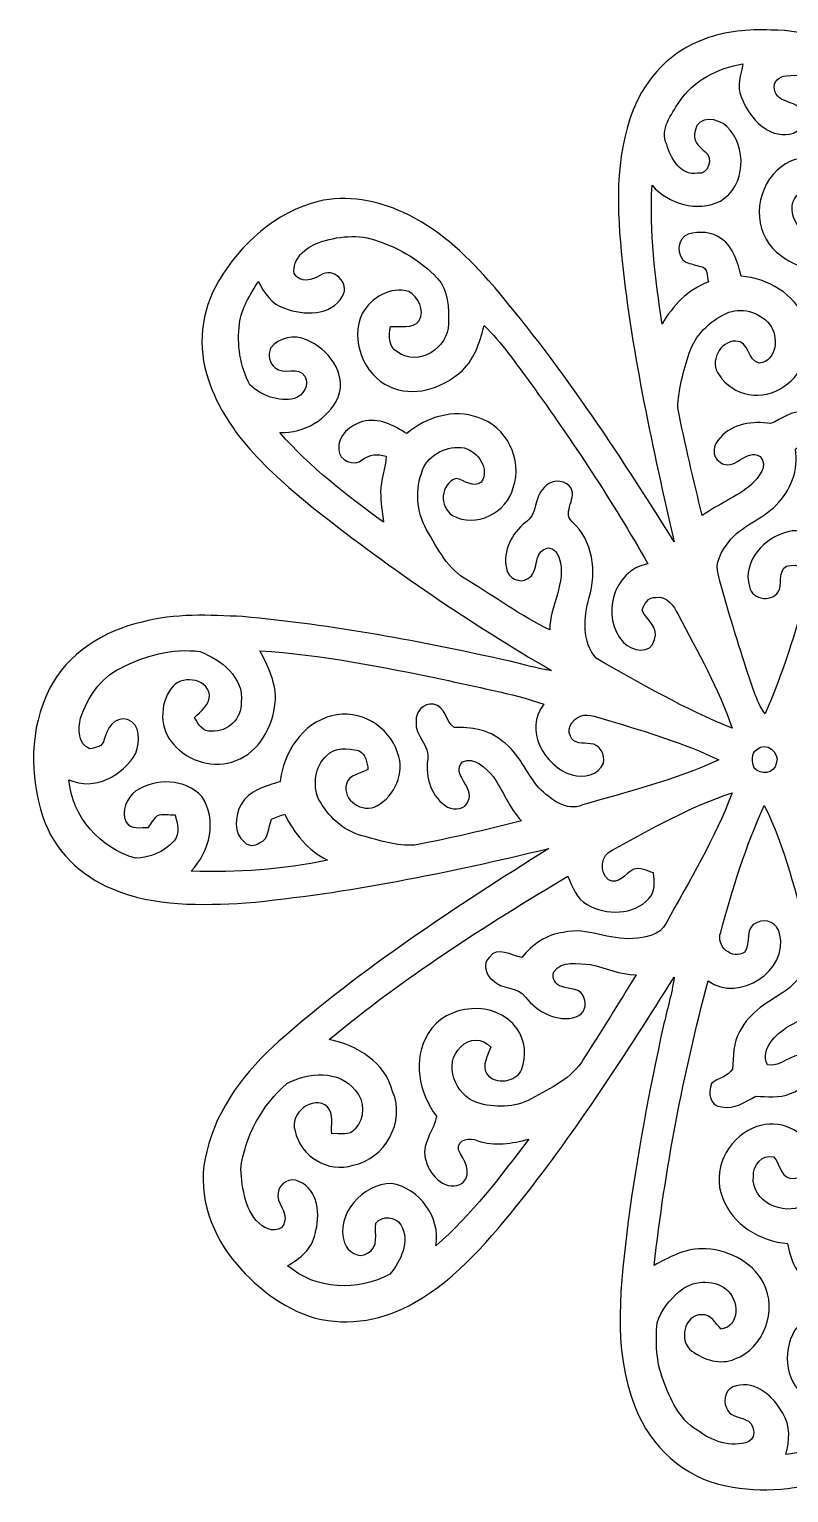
# Model space of a CAD drawing. Header units: centimetres. Extents: x -13.4 to 13.4, y -12.3 to 12.2.
# Drawn here: x -13.36 to -6.36, y -1.26 to 12.24 of the extents above; entities that cross this region are included whole.
import ezdxf

# ---------------------------------------------------------------- set-up
doc = ezdxf.new("R2010")
doc.units = ezdxf.units.CM
doc.header["$MEASUREMENT"] = 0
doc.layers.add('Camada 1', color=7, linetype='Continuous')

msp = doc.modelspace()

# ---------------------------------------------------------------- linework, layer by layer
at = {"layer": 'Camada 1', "color": 156}
for points, knots in [([(-7.13351, 12.14861), (-6.94019, 12.2248), (-6.73028, 12.23962), (-6.52426, 12.23256), (-6.52426, 12.23256), (-6.17855, 12.2375), (-5.82471, 12.09286), (-5.60351, 11.82263), (-5.60351, 11.82263), (-5.41019, 11.58875), (-5.31354, 11.28959), (-5.27578, 10.99185), (-5.27578, 10.99185), (-5.24686, 10.62214), (-5.27015, 10.24995), (-5.31354, 9.88201), (-5.31354, 9.88201), (-5.41231, 9.1387), (-5.54743, 8.39998), (-5.72169, 7.67045), (-5.72169, 7.67045), (-5.73298, 7.61753), (-5.7397, 7.56425), (-5.74604, 7.51063), (-5.74604, 7.51063), (-5.28813, 8.26169), (-4.80306, 8.9983), (-4.25238, 9.68551), (-4.25238, 9.68551), (-3.91829, 10.09685), (-3.5313, 10.51983), (-3.00002, 10.66058), (-3.00002, 10.66058), (-2.6603, 10.76219), (-2.29022, 10.64823), (-2.01541, 10.43834), (-2.01541, 10.43834), (-1.76423, 10.23866), (-1.53458, 9.98466), (-1.45415, 9.66575), (-1.45415, 9.66575), (-1.36806, 9.3733), (-1.43016, 9.0558), (-1.56562, 8.7884), (-1.56562, 8.7884), (-1.72084, 8.48147), (-1.96215, 8.22889), (-2.22144, 8.00699), (-2.22144, 8.00699), (-2.95875, 7.37622), (-3.77472, 6.846), (-4.59034, 6.32319), (-4.59034, 6.32319), (-3.74015, 6.53591), (-2.87867, 6.70842), (-2.008, 6.80931), (-2.008, 6.80931), (-1.65734, 6.84459), (-1.30174, 6.88021), (-0.9525, 6.81002), (-0.9525, 6.81002), (-0.61595, 6.75145), (-0.27128, 6.6033), (-0.07196, 6.31365), (-0.07196, 6.31365), (0.1538, 5.99193), (0.19085, 5.57106), (0.12559, 5.19253), (0.12559, 5.19253), (0.06314, 4.83234), (-0.18274, 4.51309), (-0.51364, 4.35856), (-0.51364, 4.35856), (-0.92251, 4.1596), (-1.39064, 4.15466), (-1.83409, 4.19488), (-1.83409, 4.19488), (-2.76365, 4.28659), (-3.68335, 4.46193), (-4.59034, 4.68312), (-4.59034, 4.68312), (-4.12855, 4.3836), (-3.65583, 4.09928), (-3.20886, 3.77647), (-3.20886, 3.77647), (-2.77988, 3.47027), (-2.35055, 3.15948), (-1.97202, 2.79082), (-1.97202, 2.79082), (-1.6838, 2.50367), (-1.43191, 2.14417), (-1.39417, 1.7279), (-1.39417, 1.7279), (-1.36172, 1.34832), (-1.56069, 0.98953), (-1.82845, 0.73447), (-1.82845, 0.73447), (-2.08314, 0.46989), (-2.45004, 0.2942), (-2.82327, 0.33901), (-2.82327, 0.33901), (-3.25966, 0.39158), (-3.63573, 0.66075), (-3.93064, 0.97296), (-3.93064, 0.97296), (-4.62421, 1.7459), (-5.19677, 2.61761), (-5.74569, 3.49603), (-5.74569, 3.49603), (-5.73722, 3.41417), (-5.72169, 3.33304), (-5.70123, 3.25332), (-5.70123, 3.25332), (-5.53544, 2.57739), (-5.40702, 1.89264), (-5.31106, 1.20368), (-5.31106, 1.20368), (-5.25073, 0.67909), (-5.17596, 0.13263), (-5.3407, -0.38099), (-5.3407, -0.38099), (-5.43312, -0.68932), (-5.64832, -0.96838), (-5.94359, -1.10455), (-5.94359, -1.10455), (-6.25298, -1.24213), (-6.60717, -1.25659), (-6.93632, -1.19415), (-6.93632, -1.19415), (-7.31838, -1.11865), (-7.63834, -0.83078), (-7.77239, -0.46813), (-7.77239, -0.46813), (-7.99324, 0.07902), (-7.90398, 0.67875), (-7.83907, 1.24707), (-7.83907, 1.24707), (-7.75687, 1.84962), (-7.64575, 2.44827), (-7.51487, 3.04236), (-7.51487, 3.04236), (-7.48135, 3.19405), (-7.43513, 3.34291), (-7.41469, 3.49708), (-7.41469, 3.49708), (-7.85671, 2.79646), (-8.30544, 2.09761), (-8.81873, 1.44638), (-8.81873, 1.44638), (-9.10484, 1.09044), (-9.40541, 0.72743), (-9.80686, 0.49705), (-9.80686, 0.49705), (-10.08027, 0.33655), (-10.41293, 0.27552), (-10.72232, 0.35418), (-10.72232, 0.35418), (-11.02818, 0.44309), (-11.28853, 0.65088), (-11.48432, 0.89782), (-11.48432, 0.89782), (-11.70375, 1.17086), (-11.81699, 1.54586), (-11.72351, 1.89052), (-11.72351, 1.89052), (-11.62861, 2.29446), (-11.36191, 2.63596), (-11.05711, 2.90724), (-11.05711, 2.90724), (-10.29088, 3.5821), (-9.43256, 4.14126), (-8.57073, 4.68453), (-8.57073, 4.68453), (-9.49042, 4.46298), (-10.42, 4.27143), (-11.36297, 4.18253), (-11.36297, 4.18253), (-11.77466, 4.1596), (-12.20399, 4.14689), (-12.59134, 4.31129), (-12.59134, 4.31129), (-12.88591, 4.42948), (-13.13321, 4.67147), (-13.23269, 4.97557), (-13.23269, 4.97557), (-13.35863, 5.35552), (-13.35581, 5.79084), (-13.17448, 6.1528), (-13.17448, 6.1528), (-13.00938, 6.48229), (-12.67142, 6.69325), (-12.31935, 6.77262), (-12.31935, 6.77262), (-12.01701, 6.85482), (-11.70092, 6.83718), (-11.39189, 6.82308), (-11.39189, 6.82308), (-10.56145, 6.74687), (-9.73984, 6.59448), (-8.92704, 6.41103), (-8.92704, 6.41103), (-8.79968, 6.3842), (-8.6755, 6.34188), (-8.54568, 6.3267), (-8.54568, 6.3267), (-9.2964, 6.76134), (-10.01324, 7.25452), (-10.69622, 7.78932), (-10.69622, 7.78932), (-11.1065, 8.12165), (-11.53583, 8.48994), (-11.70728, 9.00747), (-11.70728, 9.00747), (-11.81276, 9.30627), (-11.77572, 9.64529), (-11.61414, 9.91658), (-11.61414, 9.91658), (-11.41095, 10.26018), (-11.08957, 10.55334), (-10.69551, 10.65176), (-10.69551, 10.65176), (-10.43092, 10.71421), (-10.15118, 10.66306), (-9.90776, 10.54911), (-9.90776, 10.54911), (-9.60013, 10.40906), (-9.3479, 10.17446), (-9.126, 9.92399), (-9.126, 9.92399), (-8.48042, 9.1768), (-7.93714, 8.34848), (-7.41398, 7.51346), (-7.41398, 7.51346), (-7.61152, 8.36824), (-7.79955, 9.22796), (-7.89374, 10.10179), (-7.89374, 10.10179), (-7.94208, 10.56569), (-7.96678, 11.05323), (-7.79144, 11.49561), (-7.79144, 11.49561), (-7.67715, 11.79265), (-7.43725, 12.04453), (-7.13351, 12.14861)], [0, 0, 0, 0, 0.01612903, 0.01612903, 0.01612903, 0.01612903, 0.03225806, 0.03225806, 0.03225806, 0.03225806, 0.0483871, 0.0483871, 0.0483871, 0.0483871, 0.06451613, 0.06451613, 0.06451613, 0.06451613, 0.08064516, 0.08064516, 0.08064516, 0.08064516, 0.09677419, 0.09677419, 0.09677419, 0.09677419, 0.11290323, 0.11290323, 0.11290323, 0.11290323, 0.12903226, 0.12903226, 0.12903226, 0.12903226, 0.14516129, 0.14516129, 0.14516129, 0.14516129, 0.16129032, 0.16129032, 0.16129032, 0.16129032, 0.17741935, 0.17741935, 0.17741935, 0.17741935, 0.19354839, 0.19354839, 0.19354839, 0.19354839, 0.20967742, 0.20967742, 0.20967742, 0.20967742, 0.22580645, 0.22580645, 0.22580645, 0.22580645, 0.24193548, 0.24193548, 0.24193548, 0.24193548, 0.25806452, 0.25806452, 0.25806452, 0.25806452, 0.27419355, 0.27419355, 0.27419355, 0.27419355, 0.29032258, 0.29032258, 0.29032258, 0.29032258, 0.30645161, 0.30645161, 0.30645161, 0.30645161, 0.32258065, 0.32258065, 0.32258065, 0.32258065, 0.33870968, 0.33870968, 0.33870968, 0.33870968, 0.35483871, 0.35483871, 0.35483871, 0.35483871, 0.37096774, 0.37096774, 0.37096774, 0.37096774, 0.38709677, 0.38709677, 0.38709677, 0.38709677, 0.40322581, 0.40322581, 0.40322581, 0.40322581, 0.41935484, 0.41935484, 0.41935484, 0.41935484, 0.43548387, 0.43548387, 0.43548387, 0.43548387, 0.4516129, 0.4516129, 0.4516129, 0.4516129, 0.46774194, 0.46774194, 0.46774194, 0.46774194, 0.48387097, 0.48387097, 0.48387097, 0.48387097, 0.5, 0.5, 0.5, 0.5, 0.51612903, 0.51612903, 0.51612903, 0.51612903, 0.53225806, 0.53225806, 0.53225806, 0.53225806, 0.5483871, 0.5483871, 0.5483871, 0.5483871, 0.56451613, 0.56451613, 0.56451613, 0.56451613, 0.58064516, 0.58064516, 0.58064516, 0.58064516, 0.59677419, 0.59677419, 0.59677419, 0.59677419, 0.61290323, 0.61290323, 0.61290323, 0.61290323, 0.62903226, 0.62903226, 0.62903226, 0.62903226, 0.64516129, 0.64516129, 0.64516129, 0.64516129, 0.66129032, 0.66129032, 0.66129032, 0.66129032, 0.67741935, 0.67741935, 0.67741935, 0.67741935, 0.69354839, 0.69354839, 0.69354839, 0.69354839, 0.70967742, 0.70967742, 0.70967742, 0.70967742, 0.72580645, 0.72580645, 0.72580645, 0.72580645, 0.74193548, 0.74193548, 0.74193548, 0.74193548, 0.75806452, 0.75806452, 0.75806452, 0.75806452, 0.77419355, 0.77419355, 0.77419355, 0.77419355, 0.79032258, 0.79032258, 0.79032258, 0.79032258, 0.80645161, 0.80645161, 0.80645161, 0.80645161, 0.82258065, 0.82258065, 0.82258065, 0.82258065, 0.83870968, 0.83870968, 0.83870968, 0.83870968, 0.85483871, 0.85483871, 0.85483871, 0.85483871, 0.87096774, 0.87096774, 0.87096774, 0.87096774, 0.88709677, 0.88709677, 0.88709677, 0.88709677, 0.90322581, 0.90322581, 0.90322581, 0.90322581, 0.91935484, 0.91935484, 0.91935484, 0.91935484, 0.93548387, 0.93548387, 0.93548387, 0.93548387, 0.9516129, 0.9516129, 0.9516129, 0.9516129, 0.96774194, 0.96774194, 0.96774194, 0.96774194, 1, 1, 1, 1]), ([(-7.36952, 11.56793), (-7.36952, 11.56793), (-7.36952, 11.56793), (-7.36952, 11.56793), (-7.36952, 11.56793), (-7.44078, 11.45257), (-7.54732, 11.31817), (-7.48347, 11.17635), (-7.48347, 11.17635), (-7.44326, 11.05041), (-7.35753, 10.88531), (-7.19912, 10.91212), (-7.19912, 10.91212), (-7.09824, 10.89554), (-7.04919, 11.055), (-7.12927, 11.10826), (-7.12927, 11.10826), (-7.18609, 11.15836), (-7.25346, 11.22009), (-7.21959, 11.30405), (-7.21959, 11.30405), (-7.19771, 11.44975), (-7.00863, 11.42082), (-6.92855, 11.34286), (-6.92855, 11.34286), (-6.7391, 11.16153), (-6.75181, 10.79252), (-6.98782, 10.6553), (-6.98782, 10.6553), (-7.20336, 10.55088), (-7.46371, 10.62672), (-7.61824, 10.80064), (-7.61824, 10.80064), (-7.64292, 10.37237), (-7.58895, 9.94445), (-7.52615, 9.52146), (-7.52615, 9.52146), (-7.42526, 9.69186), (-7.28802, 9.83967), (-7.09824, 9.91022), (-7.09824, 9.91022), (-7.11412, 9.95785), (-7.09999, 10.04358), (-7.16915, 10.05063), (-7.16915, 10.05063), (-7.2143, 10.06545), (-7.26122, 10.07427), (-7.30566, 10.09156), (-7.30566, 10.09156), (-7.39985, 10.14694), (-7.39245, 10.31275), (-7.28451, 10.35015), (-7.28451, 10.35015), (-7.18326, 10.37766), (-7.06402, 10.37378), (-6.97759, 10.30745), (-6.97759, 10.30745), (-6.86505, 10.22949), (-6.82978, 10.08732), (-6.79591, 9.96244), (-6.79591, 9.96244), (-6.54755, 9.94198), (-6.30555, 9.79875), (-6.20783, 9.5631), (-6.20783, 9.5631), (-6.10551, 9.34507), (-6.20783, 9.07133), (-6.40467, 8.94397), (-6.40467, 8.94397), (-6.59058, 8.80604), (-6.87634, 8.85295), (-6.99981, 9.05157), (-6.99981, 9.05157), (-7.09365, 9.16974), (-6.99276, 9.36625), (-6.84494, 9.36377), (-6.84494, 9.36377), (-6.72112, 9.36412), (-6.7377, 9.18033), (-6.63151, 9.16057), (-6.63151, 9.16057), (-6.46219, 9.17927), (-6.44947, 9.40893), (-6.53415, 9.52005), (-6.53415, 9.52005), (-6.62905, 9.63048), (-6.80084, 9.68551), (-6.93596, 9.61813), (-6.93596, 9.61813), (-7.08978, 9.54617), (-7.22207, 9.4174), (-7.27569, 9.25336), (-7.27569, 9.25336), (-7.32754, 9.09002), (-7.37517, 8.92033), (-7.38187, 8.74853), (-7.38187, 8.74853), (-7.31448, 8.41551), (-7.23688, 8.0846), (-7.15503, 7.75475), (-7.15503, 7.75475), (-7.00933, 7.86024), (-6.83789, 7.9262), (-6.70031, 8.04156), (-6.70031, 8.04156), (-6.63892, 8.10754), (-6.53732, 8.21407), (-6.62235, 8.30015), (-6.62235, 8.30015), (-6.75252, 8.382), (-6.86082, 8.14916), (-6.99169, 8.24723), (-6.99169, 8.24723), (-7.07707, 8.29662), (-7.05414, 8.4148), (-6.98994, 8.4716), (-6.98994, 8.4716), (-6.87599, 8.60459), (-6.69008, 8.62929), (-6.52568, 8.60354), (-6.52568, 8.60354), (-6.42301, 8.6434), (-6.33095, 8.72948), (-6.21205, 8.70726), (-6.21205, 8.70726), (-6.13692, 8.7129), (-6.07236, 8.64763), (-6.07764, 8.5725), (-6.07764, 8.5725), (-6.07518, 8.4529), (-6.22087, 8.43103), (-6.29603, 8.36859), (-6.29603, 8.36859), (-6.26497, 8.17845), (-6.33942, 7.98442), (-6.47559, 7.85142), (-6.47559, 7.85142), (-6.60223, 7.71455), (-6.79767, 7.66302), (-6.91161, 7.51275), (-6.91161, 7.51275), (-6.97723, 7.42631), (-7.04427, 7.31838), (-7.00722, 7.20548), (-7.00722, 7.20548), (-6.93103, 6.91585), (-6.84106, 6.62939), (-6.7504, 6.34364), (-6.7504, 6.34364), (-6.69924, 6.20182), (-6.66291, 6.05119), (-6.57684, 5.92559), (-6.57684, 5.92559), (-6.41597, 6.29567), (-6.2925, 6.68126), (-6.18842, 7.07073), (-6.18842, 7.07073), (-6.1482, 7.17232), (-6.21736, 7.3233), (-6.34188, 7.29543), (-6.34188, 7.29543), (-6.45512, 7.29121), (-6.42408, 7.14903), (-6.44348, 7.07248), (-6.44348, 7.07248), (-6.49393, 6.95006), (-6.69748, 6.96948), (-6.72112, 7.09999), (-6.72112, 7.09999), (-6.78814, 7.3346), (-6.58213, 7.55261), (-6.36693, 7.60518), (-6.36693, 7.60518), (-6.2618, 7.63763), (-6.16055, 7.58119), (-6.0639, 7.54732), (-6.0639, 7.54732), (-5.9757, 7.85917), (-5.90937, 8.17633), (-5.84164, 8.49277), (-5.84164, 8.49277), (-5.73051, 9.04451), (-5.61903, 9.59943), (-5.5827, 10.16212), (-5.5827, 10.16212), (-5.66103, 10.12189), (-5.73792, 10.0785), (-5.82153, 10.04992), (-5.82153, 10.04992), (-6.05542, 9.96279), (-6.3327, 10.04216), (-6.50487, 10.21644), (-6.50487, 10.21644), (-6.70136, 10.43305), (-6.65973, 10.80417), (-6.42196, 10.97315), (-6.42196, 10.97315), (-6.24592, 11.12061), (-5.9129, 11.0624), (-5.84658, 10.82815), (-5.84658, 10.82815), (-5.85011, 10.74173), (-5.89597, 10.62037), (-5.99968, 10.62284), (-5.99968, 10.62284), (-6.08999, 10.61014), (-6.13798, 10.69975), (-6.19054, 10.75548), (-6.19054, 10.75548), (-6.42055, 10.70751), (-6.33095, 10.37166), (-6.13728, 10.33744), (-6.13728, 10.33744), (-5.88468, 10.2563), (-5.67655, 10.4909), (-5.59505, 10.70327), (-5.59505, 10.70327), (-5.55659, 11.0056), (-5.65396, 11.31746), (-5.82789, 11.56405), (-5.82789, 11.56405), (-5.97146, 11.70727), (-6.16444, 11.84627), (-6.37892, 11.80923), (-6.37892, 11.80923), (-6.44455, 11.81206), (-6.50662, 11.75349), (-6.48828, 11.68576), (-6.48828, 11.68576), (-6.46994, 11.54007), (-6.2484, 11.5958), (-6.22406, 11.45117), (-6.22406, 11.45117), (-6.18771, 11.35062), (-6.29214, 11.26736), (-6.38527, 11.26771), (-6.38527, 11.26771), (-6.586, 11.26207), (-6.73064, 11.4434), (-6.79591, 11.6152), (-6.79591, 11.6152), (-6.84283, 11.71398), (-6.79767, 11.82017), (-6.78074, 11.92035), (-6.78074, 11.92035), (-7.01321, 11.88226), (-7.23582, 11.76655), (-7.36952, 11.56793)], [0, 0, 0, 0, 0.01587302, 0.01587302, 0.01587302, 0.01587302, 0.03174603, 0.03174603, 0.03174603, 0.03174603, 0.04761905, 0.04761905, 0.04761905, 0.04761905, 0.06349206, 0.06349206, 0.06349206, 0.06349206, 0.07936508, 0.07936508, 0.07936508, 0.07936508, 0.0952381, 0.0952381, 0.0952381, 0.0952381, 0.11111111, 0.11111111, 0.11111111, 0.11111111, 0.12698413, 0.12698413, 0.12698413, 0.12698413, 0.14285714, 0.14285714, 0.14285714, 0.14285714, 0.15873016, 0.15873016, 0.15873016, 0.15873016, 0.17460317, 0.17460317, 0.17460317, 0.17460317, 0.19047619, 0.19047619, 0.19047619, 0.19047619, 0.20634921, 0.20634921, 0.20634921, 0.20634921, 0.22222222, 0.22222222, 0.22222222, 0.22222222, 0.23809524, 0.23809524, 0.23809524, 0.23809524, 0.25396825, 0.25396825, 0.25396825, 0.25396825, 0.26984127, 0.26984127, 0.26984127, 0.26984127, 0.28571429, 0.28571429, 0.28571429, 0.28571429, 0.3015873, 0.3015873, 0.3015873, 0.3015873, 0.31746032, 0.31746032, 0.31746032, 0.31746032, 0.33333333, 0.33333333, 0.33333333, 0.33333333, 0.34920635, 0.34920635, 0.34920635, 0.34920635, 0.36507937, 0.36507937, 0.36507937, 0.36507937, 0.38095238, 0.38095238, 0.38095238, 0.38095238, 0.3968254, 0.3968254, 0.3968254, 0.3968254, 0.41269841, 0.41269841, 0.41269841, 0.41269841, 0.42857143, 0.42857143, 0.42857143, 0.42857143, 0.44444444, 0.44444444, 0.44444444, 0.44444444, 0.46031746, 0.46031746, 0.46031746, 0.46031746, 0.47619048, 0.47619048, 0.47619048, 0.47619048, 0.49206349, 0.49206349, 0.49206349, 0.49206349, 0.50793651, 0.50793651, 0.50793651, 0.50793651, 0.52380952, 0.52380952, 0.52380952, 0.52380952, 0.53968254, 0.53968254, 0.53968254, 0.53968254, 0.55555556, 0.55555556, 0.55555556, 0.55555556, 0.57142857, 0.57142857, 0.57142857, 0.57142857, 0.58730159, 0.58730159, 0.58730159, 0.58730159, 0.6031746, 0.6031746, 0.6031746, 0.6031746, 0.61904762, 0.61904762, 0.61904762, 0.61904762, 0.63492063, 0.63492063, 0.63492063, 0.63492063, 0.65079365, 0.65079365, 0.65079365, 0.65079365, 0.66666667, 0.66666667, 0.66666667, 0.66666667, 0.68253968, 0.68253968, 0.68253968, 0.68253968, 0.6984127, 0.6984127, 0.6984127, 0.6984127, 0.71428571, 0.71428571, 0.71428571, 0.71428571, 0.73015873, 0.73015873, 0.73015873, 0.73015873, 0.74603175, 0.74603175, 0.74603175, 0.74603175, 0.76190476, 0.76190476, 0.76190476, 0.76190476, 0.77777778, 0.77777778, 0.77777778, 0.77777778, 0.79365079, 0.79365079, 0.79365079, 0.79365079, 0.80952381, 0.80952381, 0.80952381, 0.80952381, 0.82539683, 0.82539683, 0.82539683, 0.82539683, 0.84126984, 0.84126984, 0.84126984, 0.84126984, 0.85714286, 0.85714286, 0.85714286, 0.85714286, 0.87301587, 0.87301587, 0.87301587, 0.87301587, 0.88888889, 0.88888889, 0.88888889, 0.88888889, 0.9047619, 0.9047619, 0.9047619, 0.9047619, 0.92063492, 0.92063492, 0.92063492, 0.92063492, 0.93650794, 0.93650794, 0.93650794, 0.93650794, 0.95238095, 0.95238095, 0.95238095, 0.95238095, 0.96825397, 0.96825397, 0.96825397, 0.96825397, 1, 1, 1, 1]), ([(-10.69657, 10.27007), (-10.69657, 10.27007), (-10.69657, 10.27007), (-10.69657, 10.27007), (-10.69657, 10.27007), (-10.80875, 10.22456), (-10.94175, 10.12189), (-10.91599, 9.98677), (-10.91599, 9.98677), (-10.86131, 9.89223), (-10.74842, 9.92751), (-10.67364, 9.97267), (-10.67364, 9.97267), (-10.56005, 10.05063), (-10.39529, 9.89858), (-10.47291, 9.77829), (-10.47291, 9.77829), (-10.57909, 9.59272), (-10.82886, 9.59838), (-11.0049, 9.66681), (-11.0049, 9.66681), (-11.12485, 9.70103), (-11.19434, 9.81039), (-11.24832, 9.91446), (-11.24832, 9.91446), (-11.32098, 9.7924), (-11.40283, 9.66893), (-11.42082, 9.52464), (-11.42082, 9.52464), (-11.44658, 9.33309), (-11.41624, 9.13059), (-11.32451, 8.95949), (-11.32451, 8.95949), (-11.21621, 8.86106), (-11.0617, 8.8018), (-10.91494, 8.83496), (-10.91494, 8.83496), (-10.83168, 8.85895), (-10.77488, 8.95949), (-10.81757, 9.04028), (-10.81757, 9.04028), (-10.87402, 9.14047), (-11.01583, 9.04451), (-11.09203, 9.11754), (-11.09203, 9.11754), (-11.14671, 9.15811), (-11.15942, 9.23748), (-11.13542, 9.29852), (-11.13542, 9.29852), (-11.06064, 9.39765), (-10.91388, 9.42657), (-10.80276, 9.37471), (-10.80276, 9.37471), (-10.60238, 9.29498), (-10.42987, 9.06709), (-10.50995, 8.84555), (-10.50995, 8.84555), (-10.60802, 8.64234), (-10.82286, 8.51146), (-11.0497, 8.51958), (-11.0497, 8.51958), (-10.77066, 8.20173), (-10.4334, 7.94137), (-10.09332, 7.69338), (-10.09332, 7.69338), (-10.10461, 7.7865), (-10.12048, 7.87929), (-10.11978, 7.97348), (-10.11978, 7.97348), (-10.12048, 8.08566), (-10.07039, 8.19043), (-10.07004, 8.30262), (-10.07004, 8.30262), (-10.14624, 8.32626), (-10.22173, 8.32097), (-10.28594, 8.27122), (-10.28594, 8.27122), (-10.36214, 8.20173), (-10.50784, 8.26099), (-10.50572, 8.364), (-10.50572, 8.364), (-10.51841, 8.49347), (-10.39883, 8.58978), (-10.28594, 8.62223), (-10.28594, 8.62223), (-10.14024, 8.66175), (-9.99877, 8.5866), (-9.87883, 8.51146), (-9.87883, 8.51146), (-9.70138, 8.66352), (-9.44809, 8.74112), (-9.2216, 8.65963), (-9.2216, 8.65963), (-8.96055, 8.58167), (-8.80674, 8.27016), (-8.89776, 8.0144), (-8.89776, 8.0144), (-8.95208, 7.78298), (-9.24701, 7.63376), (-9.45762, 7.75582), (-9.45762, 7.75582), (-9.5832, 7.83519), (-9.56909, 8.04721), (-9.42305, 8.09801), (-9.42305, 8.09801), (-9.34896, 8.08073), (-9.26465, 8.00522), (-9.19198, 8.06309), (-9.19198, 8.06309), (-9.11083, 8.18727), (-9.22266, 8.34425), (-9.34931, 8.37811), (-9.34931, 8.37811), (-9.50207, 8.40563), (-9.67316, 8.32379), (-9.73278, 8.17738), (-9.73278, 8.17738), (-9.80193, 7.99888), (-9.7924, 7.7918), (-9.69574, 7.62458), (-9.69574, 7.62458), (-9.59731, 7.45067), (-9.50101, 7.25733), (-9.31791, 7.15785), (-9.31791, 7.15785), (-9.06603, 7.00546), (-8.8272, 6.82941), (-8.56191, 6.70065), (-8.56191, 6.70065), (-8.56368, 6.92643), (-8.40069, 7.13458), (-8.47372, 7.36211), (-8.47372, 7.36211), (-8.48713, 7.41186), (-8.54533, 7.48171), (-8.60036, 7.44784), (-8.60036, 7.44784), (-8.71889, 7.40833), (-8.65575, 7.2277), (-8.76405, 7.17408), (-8.76405, 7.17408), (-8.83884, 7.12152), (-8.95173, 7.18114), (-8.96055, 7.26934), (-8.96055, 7.26934), (-8.99512, 7.42809), (-8.90905, 7.59354), (-8.78557, 7.6909), (-8.78557, 7.6909), (-8.67233, 7.76393), (-8.70832, 7.92514), (-8.61306, 8.01263), (-8.61306, 8.01263), (-8.55979, 8.08495), (-8.43808, 8.09342), (-8.37882, 8.02534), (-8.37882, 8.02534), (-8.29133, 7.92938), (-8.45537, 7.78615), (-8.35554, 7.69796), (-8.35554, 7.69796), (-8.16081, 7.52581), (-8.12588, 7.23688), (-8.19784, 6.99805), (-8.19784, 6.99805), (-8.24865, 6.81777), (-8.26735, 6.58529), (-8.13223, 6.4389), (-8.13223, 6.4389), (-7.72512, 6.20606), (-7.31626, 5.97005), (-6.88057, 5.79402), (-6.88057, 5.79402), (-7.00298, 6.16162), (-7.19912, 6.49993), (-7.3787, 6.84176), (-7.3787, 6.84176), (-7.4182, 6.9215), (-7.47923, 7.01781), (-7.58296, 7.00017), (-7.58296, 7.00017), (-7.65386, 7.00651), (-7.69231, 6.93666), (-7.7096, 6.87882), (-7.7096, 6.87882), (-7.6655, 6.79238), (-7.55402, 6.72146), (-7.596, 6.61105), (-7.596, 6.61105), (-7.62494, 6.4703), (-7.80555, 6.50416), (-7.88105, 6.58529), (-7.88105, 6.58529), (-8.0973, 6.81073), (-7.97701, 7.25664), (-7.65703, 7.31025), (-7.65703, 7.31025), (-7.983, 7.88528), (-8.34954, 8.43702), (-8.73548, 8.97361), (-8.73548, 8.97361), (-8.87483, 9.15493), (-9.00112, 9.34861), (-9.16587, 9.50841), (-9.16587, 9.50841), (-9.20573, 9.34931), (-9.25935, 9.18174), (-9.38988, 9.07273), (-9.38988, 9.07273), (-9.5631, 8.92492), (-9.82132, 8.84272), (-10.03688, 8.94503), (-10.03688, 8.94503), (-10.28347, 9.05439), (-10.402, 9.37577), (-10.28911, 9.61954), (-10.28911, 9.61954), (-10.20798, 9.76559), (-10.02806, 9.87143), (-9.86013, 9.82098), (-9.86013, 9.82098), (-9.77194, 9.77018), (-9.71056, 9.64882), (-9.76524, 9.55357), (-9.76524, 9.55357), (-9.8238, 9.4689), (-9.94233, 9.50806), (-10.02876, 9.49748), (-10.02876, 9.49748), (-10.04534, 9.41211), (-10.05134, 9.31121), (-9.96279, 9.26324), (-9.96279, 9.26324), (-9.77582, 9.11754), (-9.4943, 9.30486), (-9.49536, 9.52394), (-9.49536, 9.52394), (-9.49254, 9.66823), (-9.49184, 9.83368), (-9.59873, 9.9455), (-9.59873, 9.9455), (-9.74654, 10.10425), (-9.93986, 10.21574), (-10.14341, 10.287), (-10.14341, 10.287), (-10.32087, 10.35367), (-10.52124, 10.33251), (-10.69657, 10.27007)], [0, 0, 0, 0, 0.01587302, 0.01587302, 0.01587302, 0.01587302, 0.03174603, 0.03174603, 0.03174603, 0.03174603, 0.04761905, 0.04761905, 0.04761905, 0.04761905, 0.06349206, 0.06349206, 0.06349206, 0.06349206, 0.07936508, 0.07936508, 0.07936508, 0.07936508, 0.0952381, 0.0952381, 0.0952381, 0.0952381, 0.11111111, 0.11111111, 0.11111111, 0.11111111, 0.12698413, 0.12698413, 0.12698413, 0.12698413, 0.14285714, 0.14285714, 0.14285714, 0.14285714, 0.15873016, 0.15873016, 0.15873016, 0.15873016, 0.17460317, 0.17460317, 0.17460317, 0.17460317, 0.19047619, 0.19047619, 0.19047619, 0.19047619, 0.20634921, 0.20634921, 0.20634921, 0.20634921, 0.22222222, 0.22222222, 0.22222222, 0.22222222, 0.23809524, 0.23809524, 0.23809524, 0.23809524, 0.25396825, 0.25396825, 0.25396825, 0.25396825, 0.26984127, 0.26984127, 0.26984127, 0.26984127, 0.28571429, 0.28571429, 0.28571429, 0.28571429, 0.3015873, 0.3015873, 0.3015873, 0.3015873, 0.31746032, 0.31746032, 0.31746032, 0.31746032, 0.33333333, 0.33333333, 0.33333333, 0.33333333, 0.34920635, 0.34920635, 0.34920635, 0.34920635, 0.36507937, 0.36507937, 0.36507937, 0.36507937, 0.38095238, 0.38095238, 0.38095238, 0.38095238, 0.3968254, 0.3968254, 0.3968254, 0.3968254, 0.41269841, 0.41269841, 0.41269841, 0.41269841, 0.42857143, 0.42857143, 0.42857143, 0.42857143, 0.44444444, 0.44444444, 0.44444444, 0.44444444, 0.46031746, 0.46031746, 0.46031746, 0.46031746, 0.47619048, 0.47619048, 0.47619048, 0.47619048, 0.49206349, 0.49206349, 0.49206349, 0.49206349, 0.50793651, 0.50793651, 0.50793651, 0.50793651, 0.52380952, 0.52380952, 0.52380952, 0.52380952, 0.53968254, 0.53968254, 0.53968254, 0.53968254, 0.55555556, 0.55555556, 0.55555556, 0.55555556, 0.57142857, 0.57142857, 0.57142857, 0.57142857, 0.58730159, 0.58730159, 0.58730159, 0.58730159, 0.6031746, 0.6031746, 0.6031746, 0.6031746, 0.61904762, 0.61904762, 0.61904762, 0.61904762, 0.63492063, 0.63492063, 0.63492063, 0.63492063, 0.65079365, 0.65079365, 0.65079365, 0.65079365, 0.66666667, 0.66666667, 0.66666667, 0.66666667, 0.68253968, 0.68253968, 0.68253968, 0.68253968, 0.6984127, 0.6984127, 0.6984127, 0.6984127, 0.71428571, 0.71428571, 0.71428571, 0.71428571, 0.73015873, 0.73015873, 0.73015873, 0.73015873, 0.74603175, 0.74603175, 0.74603175, 0.74603175, 0.76190476, 0.76190476, 0.76190476, 0.76190476, 0.77777778, 0.77777778, 0.77777778, 0.77777778, 0.79365079, 0.79365079, 0.79365079, 0.79365079, 0.80952381, 0.80952381, 0.80952381, 0.80952381, 0.82539683, 0.82539683, 0.82539683, 0.82539683, 0.84126984, 0.84126984, 0.84126984, 0.84126984, 0.85714286, 0.85714286, 0.85714286, 0.85714286, 0.87301587, 0.87301587, 0.87301587, 0.87301587, 0.88888889, 0.88888889, 0.88888889, 0.88888889, 0.9047619, 0.9047619, 0.9047619, 0.9047619, 0.92063492, 0.92063492, 0.92063492, 0.92063492, 0.93650794, 0.93650794, 0.93650794, 0.93650794, 0.95238095, 0.95238095, 0.95238095, 0.95238095, 0.96825397, 0.96825397, 0.96825397, 0.96825397, 1, 1, 1, 1]), ([(-12.5222, 6.34576), (-12.5222, 6.34576), (-12.5222, 6.34576), (-12.5222, 6.34576), (-12.5222, 6.34576), (-12.70493, 6.25686), (-12.8217, 6.07306), (-12.88697, 5.8868), (-12.88697, 5.8868), (-12.90848, 5.78943), (-12.91237, 5.6462), (-12.80054, 5.60317), (-12.80054, 5.60317), (-12.74727, 5.6141), (-12.67707, 5.62327), (-12.66895, 5.68924), (-12.66895, 5.68924), (-12.6439, 5.78908), (-12.57582, 5.90337), (-12.45411, 5.87516), (-12.45411, 5.87516), (-12.3264, 5.83035), (-12.34087, 5.66807), (-12.37509, 5.56436), (-12.37509, 5.56436), (-12.49538, 5.35798), (-12.75926, 5.20946), (-12.9928, 5.31917), (-12.9928, 5.31917), (-12.9674, 4.97945), (-12.70423, 4.68383), (-12.37967, 4.59634), (-12.37967, 4.59634), (-12.24773, 4.59634), (-12.11227, 4.65596), (-12.02443, 4.75509), (-12.02443, 4.75509), (-11.96551, 4.82423), (-11.99409, 4.9163), (-12.0142, 4.99392), (-12.0142, 4.99392), (-12.06888, 4.99215), (-12.12885, 5.01156), (-12.18, 4.98722), (-12.18, 4.98722), (-12.20964, 4.95299), (-12.23504, 4.91559), (-12.26114, 4.8789), (-12.26114, 4.8789), (-12.33099, 4.88068), (-12.42166, 4.85668), (-12.46681, 4.9276), (-12.46681, 4.9276), (-12.51231, 5.02849), (-12.46116, 5.15126), (-12.3765, 5.21511), (-12.3765, 5.21511), (-12.19517, 5.3361), (-11.92247, 5.3287), (-11.76937, 5.16536), (-11.76937, 5.16536), (-11.62296, 4.94982), (-11.69423, 4.6549), (-11.86673, 4.47604), (-11.86673, 4.47604), (-11.44622, 4.45769), (-11.02112, 4.49192), (-10.60943, 4.57694), (-10.60943, 4.57694), (-10.79006, 4.66583), (-10.91564, 4.82316), (-11.00313, 5.00062), (-11.00313, 5.00062), (-11.04547, 4.98897), (-11.08604, 4.97382), (-11.1252, 4.95477), (-11.1252, 4.95477), (-11.158, 4.88102), (-11.14601, 4.77061), (-11.23561, 4.73638), (-11.23561, 4.73638), (-11.2783, 4.70605), (-11.33581, 4.70217), (-11.3739, 4.74203), (-11.3739, 4.74203), (-11.47903, 4.82389), (-11.46633, 4.98615), (-11.40495, 5.09128), (-11.40495, 5.09128), (-11.33228, 5.2204), (-11.17917, 5.26026), (-11.04758, 5.30083), (-11.04758, 5.30083), (-11.01548, 5.56965), (-10.84403, 5.83671), (-10.57168, 5.90832), (-10.57168, 5.90832), (-10.31875, 5.97641), (-10.04076, 5.81306), (-9.96349, 5.56612), (-9.96349, 5.56612), (-9.89153, 5.38692), (-9.98925, 5.16678), (-10.15541, 5.07787), (-10.15541, 5.07787), (-10.28206, 5.00203), (-10.47997, 5.13221), (-10.43375, 5.28109), (-10.43375, 5.28109), (-10.41082, 5.36821), (-10.30393, 5.37491), (-10.23654, 5.41231), (-10.23654, 5.41231), (-10.24255, 5.47899), (-10.25666, 5.55378), (-10.32298, 5.58694), (-10.32298, 5.58694), (-10.42034, 5.61269), (-10.54487, 5.62115), (-10.61966, 5.54002), (-10.61966, 5.54002), (-10.72515, 5.44018), (-10.74807, 5.27156), (-10.69269, 5.14066), (-10.69269, 5.14066), (-10.6059, 4.9851), (-10.46868, 4.84716), (-10.29123, 4.80236), (-10.29123, 4.80236), (-10.13389, 4.75967), (-9.97231, 4.7057), (-9.80757, 4.71487), (-9.80757, 4.71487), (-9.47666, 4.77872), (-9.14894, 4.85634), (-8.82262, 4.93994), (-8.82262, 4.93994), (-8.93515, 5.05812), (-8.99019, 5.21404), (-9.08084, 5.3467), (-9.08084, 5.3467), (-9.14929, 5.42361), (-9.25548, 5.5372), (-9.36554, 5.48252), (-9.36554, 5.48252), (-9.48054, 5.36609), (-9.24418, 5.25003), (-9.31439, 5.12339), (-9.31439, 5.12339), (-9.33309, 5.04155), (-9.43963, 5.03731), (-9.50312, 5.06552), (-9.50312, 5.06552), (-9.64953, 5.15654), (-9.71303, 5.33858), (-9.68587, 5.50474), (-9.68587, 5.50474), (-9.66328, 5.63455), (-9.80792, 5.72381), (-9.79276, 5.85504), (-9.79276, 5.85504), (-9.80122, 5.94395), (-9.72361, 6.03179), (-9.63153, 6.01415), (-9.63153, 6.01415), (-9.52217, 6.00004), (-9.52146, 5.85504), (-9.4435, 5.80073), (-9.4435, 5.80073), (-9.28722, 5.80707), (-9.12248, 5.78097), (-9.00007, 5.67584), (-9.00007, 5.67584), (-8.84307, 5.56753), (-8.77852, 5.38056), (-8.65928, 5.2398), (-8.65928, 5.2398), (-8.55345, 5.14314), (-8.41162, 5.02038), (-8.25888, 5.08635), (-8.25888, 5.08635), (-7.83731, 5.21263), (-7.40233, 5.31176), (-7.00405, 5.50298), (-7.00405, 5.50298), (-7.32155, 5.65608), (-7.66127, 5.75663), (-7.99747, 5.85998), (-7.99747, 5.85998), (-8.07966, 5.88115), (-8.16151, 5.91677), (-8.24759, 5.91431), (-8.24759, 5.91431), (-8.33119, 5.8995), (-8.41304, 5.80848), (-8.37141, 5.72135), (-8.37141, 5.72135), (-8.34531, 5.6402), (-8.25146, 5.66384), (-8.18691, 5.65043), (-8.18691, 5.65043), (-8.09942, 5.64868), (-8.04897, 5.54884), (-8.0645, 5.47051), (-8.0645, 5.47051), (-8.11247, 5.36256), (-8.25041, 5.33011), (-8.35589, 5.36292), (-8.35589, 5.36292), (-8.61271, 5.44125), (-8.79968, 5.77956), (-8.61659, 6.01556), (-8.61659, 6.01556), (-8.92034, 6.12104), (-9.23995, 6.17114), (-9.55181, 6.24733), (-9.55181, 6.24733), (-10.10743, 6.35881), (-10.66623, 6.47347), (-11.23279, 6.50875), (-11.23279, 6.50875), (-11.15659, 6.36128), (-11.07616, 6.20253), (-11.09203, 6.03108), (-11.09203, 6.03108), (-11.1125, 5.80884), (-11.23703, 5.57671), (-11.45504, 5.49521), (-11.45504, 5.49521), (-11.65189, 5.41338), (-11.89284, 5.48569), (-12.02866, 5.64585), (-12.02866, 5.64585), (-12.15848, 5.78131), (-12.16025, 6.01239), (-12.05053, 6.15984), (-12.05053, 6.15984), (-11.96869, 6.2858), (-11.72245, 6.2618), (-11.69776, 6.10164), (-11.69776, 6.10164), (-11.69317, 6.00957), (-11.77995, 5.95277), (-11.83463, 5.89138), (-11.83463, 5.89138), (-11.80112, 5.83177), (-11.75914, 5.75522), (-11.67729, 5.76791), (-11.67729, 5.76791), (-11.52983, 5.7538), (-11.39895, 5.88715), (-11.40424, 6.03284), (-11.40424, 6.03284), (-11.37814, 6.26497), (-11.59263, 6.42479), (-11.78383, 6.50134), (-11.78383, 6.50134), (-12.03889, 6.53379), (-12.29713, 6.46358), (-12.5222, 6.34576)], [0, 0, 0, 0, 0.01515152, 0.01515152, 0.01515152, 0.01515152, 0.03030303, 0.03030303, 0.03030303, 0.03030303, 0.04545455, 0.04545455, 0.04545455, 0.04545455, 0.06060606, 0.06060606, 0.06060606, 0.06060606, 0.07575758, 0.07575758, 0.07575758, 0.07575758, 0.09090909, 0.09090909, 0.09090909, 0.09090909, 0.10606061, 0.10606061, 0.10606061, 0.10606061, 0.12121212, 0.12121212, 0.12121212, 0.12121212, 0.13636364, 0.13636364, 0.13636364, 0.13636364, 0.15151515, 0.15151515, 0.15151515, 0.15151515, 0.16666667, 0.16666667, 0.16666667, 0.16666667, 0.18181818, 0.18181818, 0.18181818, 0.18181818, 0.1969697, 0.1969697, 0.1969697, 0.1969697, 0.21212121, 0.21212121, 0.21212121, 0.21212121, 0.22727273, 0.22727273, 0.22727273, 0.22727273, 0.24242424, 0.24242424, 0.24242424, 0.24242424, 0.25757576, 0.25757576, 0.25757576, 0.25757576, 0.27272727, 0.27272727, 0.27272727, 0.27272727, 0.28787879, 0.28787879, 0.28787879, 0.28787879, 0.3030303, 0.3030303, 0.3030303, 0.3030303, 0.31818182, 0.31818182, 0.31818182, 0.31818182, 0.33333333, 0.33333333, 0.33333333, 0.33333333, 0.34848485, 0.34848485, 0.34848485, 0.34848485, 0.36363636, 0.36363636, 0.36363636, 0.36363636, 0.37878788, 0.37878788, 0.37878788, 0.37878788, 0.39393939, 0.39393939, 0.39393939, 0.39393939, 0.40909091, 0.40909091, 0.40909091, 0.40909091, 0.42424242, 0.42424242, 0.42424242, 0.42424242, 0.43939394, 0.43939394, 0.43939394, 0.43939394, 0.45454545, 0.45454545, 0.45454545, 0.45454545, 0.46969697, 0.46969697, 0.46969697, 0.46969697, 0.48484848, 0.48484848, 0.48484848, 0.48484848, 0.5, 0.5, 0.5, 0.5, 0.51515152, 0.51515152, 0.51515152, 0.51515152, 0.53030303, 0.53030303, 0.53030303, 0.53030303, 0.54545455, 0.54545455, 0.54545455, 0.54545455, 0.56060606, 0.56060606, 0.56060606, 0.56060606, 0.57575758, 0.57575758, 0.57575758, 0.57575758, 0.59090909, 0.59090909, 0.59090909, 0.59090909, 0.60606061, 0.60606061, 0.60606061, 0.60606061, 0.62121212, 0.62121212, 0.62121212, 0.62121212, 0.63636364, 0.63636364, 0.63636364, 0.63636364, 0.65151515, 0.65151515, 0.65151515, 0.65151515, 0.66666667, 0.66666667, 0.66666667, 0.66666667, 0.68181818, 0.68181818, 0.68181818, 0.68181818, 0.6969697, 0.6969697, 0.6969697, 0.6969697, 0.71212121, 0.71212121, 0.71212121, 0.71212121, 0.72727273, 0.72727273, 0.72727273, 0.72727273, 0.74242424, 0.74242424, 0.74242424, 0.74242424, 0.75757576, 0.75757576, 0.75757576, 0.75757576, 0.77272727, 0.77272727, 0.77272727, 0.77272727, 0.78787879, 0.78787879, 0.78787879, 0.78787879, 0.8030303, 0.8030303, 0.8030303, 0.8030303, 0.81818182, 0.81818182, 0.81818182, 0.81818182, 0.83333333, 0.83333333, 0.83333333, 0.83333333, 0.84848485, 0.84848485, 0.84848485, 0.84848485, 0.86363636, 0.86363636, 0.86363636, 0.86363636, 0.87878788, 0.87878788, 0.87878788, 0.87878788, 0.89393939, 0.89393939, 0.89393939, 0.89393939, 0.90909091, 0.90909091, 0.90909091, 0.90909091, 0.92424242, 0.92424242, 0.92424242, 0.92424242, 0.93939394, 0.93939394, 0.93939394, 0.93939394, 0.95454545, 0.95454545, 0.95454545, 0.95454545, 0.96969697, 0.96969697, 0.96969697, 0.96969697, 1, 1, 1, 1]), ([(-6.65161, 5.59788), (-6.65161, 5.59788), (-6.65161, 5.59788), (-6.65161, 5.59788), (-6.65161, 5.59788), (-6.70806, 5.56294), (-6.69854, 5.47828), (-6.67561, 5.42536), (-6.67561, 5.42536), (-6.6167, 5.35727), (-6.49111, 5.3742), (-6.47276, 5.46981), (-6.47276, 5.46981), (-6.43573, 5.57176), (-6.56872, 5.67548), (-6.65161, 5.59788)], [0, 0, 0, 0, 0.2, 0.2, 0.2, 0.2, 0.4, 0.4, 0.4, 0.4, 0.6, 0.6, 0.6, 0.6, 1, 1, 1, 1]), ([(-7.98442, 4.66865), (-7.98442, 4.66865), (-7.98442, 4.66865), (-7.98442, 4.66865), (-7.98442, 4.66865), (-8.09131, 4.62986), (-8.10577, 4.46298), (-8.02111, 4.39561), (-8.02111, 4.39561), (-7.92585, 4.34691), (-7.86482, 4.45065), (-7.79215, 4.49192), (-7.79215, 4.49192), (-7.72795, 4.51696), (-7.66444, 4.47604), (-7.60377, 4.4591), (-7.60377, 4.4591), (-7.59953, 4.37938), (-7.58296, 4.28625), (-7.6468, 4.2238), (-7.6468, 4.2238), (-7.78686, 4.06576), (-8.04262, 4.06858), (-8.21583, 4.16772), (-8.21583, 4.16772), (-8.31497, 4.22134), (-8.35271, 4.3321), (-8.39328, 4.42948), (-8.39328, 4.42948), (-9.1574, 3.9744), (-9.90917, 3.49144), (-10.59462, 2.92311), (-10.59462, 2.92311), (-10.33709, 2.86914), (-10.07886, 2.71463), (-10.00971, 2.44403), (-10.00971, 2.44403), (-9.88695, 2.16605), (-10.08097, 1.82316), (-10.37343, 1.76318), (-10.37343, 1.76318), (-10.60415, 1.68875), (-10.85991, 1.84572), (-10.90859, 2.08068), (-10.90859, 2.08068), (-10.96433, 2.2426), (-10.74526, 2.41582), (-10.60908, 2.30258), (-10.60908, 2.30258), (-10.55088, 2.23307), (-10.57909, 2.13676), (-10.57098, 2.05387), (-10.57098, 2.05387), (-10.49972, 2.06092), (-10.4027, 2.02847), (-10.35508, 2.09973), (-10.35508, 2.09973), (-10.26477, 2.19604), (-10.26336, 2.35795), (-10.35367, 2.45463), (-10.35367, 2.45463), (-10.50183, 2.64548), (-10.79182, 2.62183), (-10.98373, 2.51707), (-10.98373, 2.51707), (-11.21444, 2.31916), (-11.37214, 2.02988), (-11.40988, 1.72861), (-11.40988, 1.72861), (-11.39472, 1.54445), (-11.37038, 1.32608), (-11.21304, 1.20473), (-11.21304, 1.20473), (-11.15341, 1.15534), (-11.01866, 1.14229), (-11.00631, 1.24213), (-11.00631, 1.24213), (-10.97456, 1.33597), (-11.08498, 1.41357), (-11.06592, 1.50883), (-11.06592, 1.50883), (-11.05323, 1.59173), (-10.95233, 1.66229), (-10.87437, 1.615), (-10.87437, 1.615), (-10.68846, 1.53846), (-10.67611, 1.29892), (-10.72444, 1.131), (-10.72444, 1.131), (-10.75054, 0.99447), (-10.86202, 0.90063), (-10.97773, 0.83714), (-10.97773, 0.83714), (-10.71915, 0.61277), (-10.32933, 0.60042), (-10.0344, 0.75776), (-10.0344, 0.75776), (-9.93527, 0.87911), (-9.84391, 1.06362), (-9.93422, 1.2132), (-9.93422, 1.2132), (-9.98361, 1.29504), (-10.10284, 1.30386), (-10.16353, 1.22907), (-10.16353, 1.22907), (-10.17728, 1.13488), (-10.13001, 1.00224), (-10.24255, 0.95391), (-10.24255, 0.95391), (-10.32157, 0.89429), (-10.42387, 0.96731), (-10.45245, 1.04668), (-10.45245, 1.04668), (-10.5417, 1.31127), (-10.2817, 1.59208), (-10.021, 1.59561), (-10.021, 1.59561), (-9.76347, 1.55256), (-9.56521, 1.28164), (-9.61036, 1.02164), (-9.61036, 1.02164), (-9.27981, 1.30668), (-9.01629, 1.65734), (-8.75523, 2.00447), (-8.75523, 2.00447), (-8.90834, 1.96427), (-9.07097, 1.93533), (-9.22478, 1.98966), (-9.22478, 1.98966), (-9.29745, 2.02211), (-9.41423, 2.01083), (-9.40329, 1.9057), (-9.40329, 1.9057), (-9.35284, 1.81327), (-9.27206, 1.69791), (-9.36236, 1.60055), (-9.36236, 1.60055), (-9.50488, 1.506), (-9.66787, 1.6637), (-9.70068, 1.80128), (-9.70068, 1.80128), (-9.75783, 1.95085), (-9.62625, 2.08173), (-9.60508, 2.21614), (-9.60508, 2.21614), (-9.76736, 2.42992), (-9.82874, 2.73931), (-9.68233, 2.97744), (-9.68233, 2.97744), (-9.51935, 3.25895), (-9.05298, 3.29247), (-8.86354, 3.02506), (-8.86354, 3.02506), (-8.7884, 2.91641), (-8.77076, 2.76684), (-8.8205, 2.64442), (-8.8205, 2.64442), (-8.87377, 2.5273), (-9.06285, 2.50331), (-9.14187, 2.60526), (-9.14187, 2.60526), (-9.19127, 2.68676), (-9.12988, 2.77566), (-9.10449, 2.85396), (-9.10449, 2.85396), (-9.17786, 2.93652), (-9.30733, 2.94111), (-9.38071, 2.85574), (-9.38071, 2.85574), (-9.55075, 2.70087), (-9.43045, 2.40982), (-9.23431, 2.34173), (-9.23431, 2.34173), (-9.07097, 2.29129), (-8.884, 2.29022), (-8.7316, 2.37489), (-8.7316, 2.37489), (-8.55521, 2.47297), (-8.35519, 2.56329), (-8.249, 2.7446), (-8.249, 2.7446), (-8.08319, 2.99931), (-7.9262, 3.25966), (-7.76605, 3.51861), (-7.76605, 3.51861), (-7.9121, 3.5239), (-8.04686, 3.58069), (-8.18656, 3.61597), (-8.18656, 3.61597), (-8.29803, 3.61914), (-8.44902, 3.65619), (-8.52416, 3.54858), (-8.52416, 3.54858), (-8.54356, 3.49179), (-8.51076, 3.42299), (-8.44973, 3.41136), (-8.44973, 3.41136), (-8.37988, 3.38278), (-8.27087, 3.39936), (-8.24618, 3.30975), (-8.24618, 3.30975), (-8.21548, 3.24202), (-8.2437, 3.1556), (-8.31708, 3.13124), (-8.31708, 3.13124), (-8.49277, 3.07728), (-8.67798, 3.17712), (-8.78451, 3.31505), (-8.78451, 3.31505), (-8.85613, 3.41453), (-9.00535, 3.3796), (-9.0865, 3.46957), (-9.0865, 3.46957), (-9.15352, 3.5179), (-9.18068, 3.61914), (-9.11789, 3.68265), (-9.11789, 3.68265), (-9.04804, 3.78388), (-8.91257, 3.6971), (-8.81979, 3.67982), (-8.81979, 3.67982), (-8.72243, 3.79871), (-8.58943, 3.8929), (-8.4335, 3.91125), (-8.4335, 3.91125), (-8.21689, 3.96451), (-8.01158, 3.83363), (-7.79497, 3.85514), (-7.79497, 3.85514), (-7.68278, 3.86009), (-7.54167, 3.88196), (-7.48911, 3.99625), (-7.48911, 3.99625), (-7.27321, 4.38996), (-7.0365, 4.77626), (-6.88021, 5.19852), (-6.88021, 5.19852), (-7.26897, 5.07047), (-7.62706, 4.8655), (-7.98442, 4.66865)], [0, 0, 0, 0, 0.01639344, 0.01639344, 0.01639344, 0.01639344, 0.03278689, 0.03278689, 0.03278689, 0.03278689, 0.04918033, 0.04918033, 0.04918033, 0.04918033, 0.06557377, 0.06557377, 0.06557377, 0.06557377, 0.08196721, 0.08196721, 0.08196721, 0.08196721, 0.09836066, 0.09836066, 0.09836066, 0.09836066, 0.1147541, 0.1147541, 0.1147541, 0.1147541, 0.13114754, 0.13114754, 0.13114754, 0.13114754, 0.14754098, 0.14754098, 0.14754098, 0.14754098, 0.16393443, 0.16393443, 0.16393443, 0.16393443, 0.18032787, 0.18032787, 0.18032787, 0.18032787, 0.19672131, 0.19672131, 0.19672131, 0.19672131, 0.21311475, 0.21311475, 0.21311475, 0.21311475, 0.2295082, 0.2295082, 0.2295082, 0.2295082, 0.24590164, 0.24590164, 0.24590164, 0.24590164, 0.26229508, 0.26229508, 0.26229508, 0.26229508, 0.27868852, 0.27868852, 0.27868852, 0.27868852, 0.29508197, 0.29508197, 0.29508197, 0.29508197, 0.31147541, 0.31147541, 0.31147541, 0.31147541, 0.32786885, 0.32786885, 0.32786885, 0.32786885, 0.3442623, 0.3442623, 0.3442623, 0.3442623, 0.36065574, 0.36065574, 0.36065574, 0.36065574, 0.37704918, 0.37704918, 0.37704918, 0.37704918, 0.39344262, 0.39344262, 0.39344262, 0.39344262, 0.40983607, 0.40983607, 0.40983607, 0.40983607, 0.42622951, 0.42622951, 0.42622951, 0.42622951, 0.44262295, 0.44262295, 0.44262295, 0.44262295, 0.45901639, 0.45901639, 0.45901639, 0.45901639, 0.47540984, 0.47540984, 0.47540984, 0.47540984, 0.49180328, 0.49180328, 0.49180328, 0.49180328, 0.50819672, 0.50819672, 0.50819672, 0.50819672, 0.52459016, 0.52459016, 0.52459016, 0.52459016, 0.54098361, 0.54098361, 0.54098361, 0.54098361, 0.55737705, 0.55737705, 0.55737705, 0.55737705, 0.57377049, 0.57377049, 0.57377049, 0.57377049, 0.59016393, 0.59016393, 0.59016393, 0.59016393, 0.60655738, 0.60655738, 0.60655738, 0.60655738, 0.62295082, 0.62295082, 0.62295082, 0.62295082, 0.63934426, 0.63934426, 0.63934426, 0.63934426, 0.6557377, 0.6557377, 0.6557377, 0.6557377, 0.67213115, 0.67213115, 0.67213115, 0.67213115, 0.68852459, 0.68852459, 0.68852459, 0.68852459, 0.70491803, 0.70491803, 0.70491803, 0.70491803, 0.72131148, 0.72131148, 0.72131148, 0.72131148, 0.73770492, 0.73770492, 0.73770492, 0.73770492, 0.75409836, 0.75409836, 0.75409836, 0.75409836, 0.7704918, 0.7704918, 0.7704918, 0.7704918, 0.78688525, 0.78688525, 0.78688525, 0.78688525, 0.80327869, 0.80327869, 0.80327869, 0.80327869, 0.81967213, 0.81967213, 0.81967213, 0.81967213, 0.83606557, 0.83606557, 0.83606557, 0.83606557, 0.85245902, 0.85245902, 0.85245902, 0.85245902, 0.86885246, 0.86885246, 0.86885246, 0.86885246, 0.8852459, 0.8852459, 0.8852459, 0.8852459, 0.90163934, 0.90163934, 0.90163934, 0.90163934, 0.91803279, 0.91803279, 0.91803279, 0.91803279, 0.93442623, 0.93442623, 0.93442623, 0.93442623, 0.95081967, 0.95081967, 0.95081967, 0.95081967, 0.96721311, 0.96721311, 0.96721311, 0.96721311, 1, 1, 1, 1]), ([(-6.58424, 5.08246), (-6.58424, 5.08246), (-6.58424, 5.08246), (-6.58424, 5.08246), (-6.58424, 5.08246), (-6.75393, 4.7057), (-6.87775, 4.30954), (-6.9857, 3.91089), (-6.9857, 3.91089), (-7.03438, 3.78741), (-6.88021, 3.65019), (-6.7638, 3.72921), (-6.7638, 3.72921), (-6.7063, 3.81387), (-6.76733, 3.96205), (-6.64986, 4.00368), (-6.64986, 4.00368), (-6.56166, 4.04354), (-6.46007, 3.9952), (-6.44207, 3.89924), (-6.44207, 3.89924), (-6.35776, 3.55776), (-6.81567, 3.25683), (-7.1007, 3.46392), (-7.1007, 3.46392), (-7.33248, 2.60349), (-7.49793, 1.72437), (-7.59919, 0.83925), (-7.59919, 0.83925), (-7.46371, 0.91405), (-7.32119, 0.99236), (-7.16173, 0.99306), (-7.16173, 0.99306), (-6.93596, 0.99447), (-6.6989, 0.88123), (-6.58988, 0.67768), (-6.58988, 0.67768), (-6.45865, 0.42545), (-6.58636, 0.07408), (-6.85623, -0.02329), (-6.85623, -0.02329), (-6.98816, -0.08078), (-7.14128, -0.0314), (-7.25099, 0.05009), (-7.25099, 0.05009), (-7.37551, 0.13757), (-7.3233, 0.38629), (-7.16138, 0.38522), (-7.16138, 0.38522), (-7.07602, 0.39051), (-7.03403, 0.30302), (-6.98146, 0.25188), (-6.98146, 0.25188), (-6.80261, 0.27939), (-6.81672, 0.52528), (-6.93278, 0.6177), (-6.93278, 0.6177), (-7.05908, 0.71861), (-7.25134, 0.70167), (-7.37022, 0.59725), (-7.37022, 0.59725), (-7.45808, 0.52069), (-7.53533, 0.42262), (-7.57061, 0.31043), (-7.57061, 0.31043), (-7.58718, 0.13475), (-7.58048, -0.04867), (-7.51662, -0.21519), (-7.51662, -0.21519), (-7.45137, -0.38981), (-7.372, -0.5775), (-7.20478, -0.67768), (-7.20478, -0.67768), (-7.06966, -0.77893), (-6.89222, -0.84701), (-6.72499, -0.78527), (-6.72499, -0.78527), (-6.64915, -0.7373), (-6.67666, -0.61029), (-6.75569, -0.58349), (-6.75569, -0.58349), (-6.81813, -0.55421), (-6.90879, -0.54997), (-6.93313, -0.47308), (-6.93313, -0.47308), (-6.9677, -0.39582), (-6.93702, -0.28327), (-6.84247, -0.27128), (-6.84247, -0.27128), (-6.65726, -0.21978), (-6.49639, -0.37324), (-6.41419, -0.52317), (-6.41419, -0.52317), (-6.33942, -0.63746), (-6.34965, -0.77752), (-6.38493, -0.90346), (-6.38493, -0.90346), (-6.12069, -0.88547), (-5.88398, -0.71754), (-5.75486, -0.49072), (-5.75486, -0.49072), (-5.70688, -0.39863), (-5.63279, -0.2942), (-5.68359, -0.18803), (-5.68359, -0.18803), (-5.72169, -0.06068), (-5.79861, 0.11112), (-5.95877, 0.09525), (-5.95877, 0.09525), (-6.04943, 0.11219), (-6.10129, 0.0134), (-6.07871, -0.0649), (-6.07871, -0.0649), (-6.0258, -0.13088), (-5.92067, -0.17814), (-5.94254, -0.27975), (-5.94254, -0.27975), (-5.94535, -0.38734), (-6.078, -0.4339), (-6.16303, -0.38452), (-6.16303, -0.38452), (-6.39127, -0.28327), (-6.42196, 0.04339), (-6.30378, 0.23883), (-6.30378, 0.23883), (-6.12563, 0.48506), (-5.70371, 0.43074), (-5.54989, 0.18204), (-5.54989, 0.18204), (-5.53931, 0.6177), (-5.56577, 1.05409), (-5.6469, 1.48271), (-5.6469, 1.48271), (-5.69841, 1.40616), (-5.7471, 1.32679), (-5.80989, 1.25871), (-5.80989, 1.25871), (-5.88222, 1.18356), (-5.98594, 1.15217), (-6.0639, 1.08549), (-6.0639, 1.08549), (-6.09564, 0.9398), (-5.92878, 0.94967), (-5.84022, 0.89746), (-5.84022, 0.89746), (-5.78696, 0.84384), (-5.76826, 0.73306), (-5.83988, 0.68686), (-5.83988, 0.68686), (-5.92278, 0.62264), (-6.04378, 0.63183), (-6.13692, 0.66674), (-6.13692, 0.66674), (-6.28614, 0.72848), (-6.34047, 0.8957), (-6.36905, 1.04104), (-6.36905, 1.04104), (-6.62515, 1.06398), (-6.87775, 1.21637), (-6.96841, 1.46473), (-6.96841, 1.46473), (-7.07002, 1.70814), (-6.92608, 2.00554), (-6.68796, 2.10431), (-6.68796, 2.10431), (-6.49993, 2.1985), (-6.23992, 2.11525), (-6.1528, 1.92122), (-6.1528, 1.92122), (-6.08117, 1.79916), (-6.20818, 1.61748), (-6.34753, 1.64394), (-6.34753, 1.64394), (-6.44172, 1.6697), (-6.43748, 1.78293), (-6.49887, 1.83973), (-6.49887, 1.83973), (-6.60893, 1.86972), (-6.68937, 1.7586), (-6.68443, 1.6584), (-6.68443, 1.6584), (-6.70489, 1.4305), (-6.40927, 1.29399), (-6.2244, 1.391), (-6.2244, 1.391), (-6.08295, 1.46578), (-5.95066, 1.58043), (-5.9002, 1.73743), (-5.9002, 1.73743), (-5.83106, 1.94344), (-5.75734, 2.16605), (-5.80989, 2.38478), (-5.80989, 2.38478), (-5.87269, 2.6737), (-5.94184, 2.96157), (-6.00886, 3.24943), (-6.00886, 3.24943), (-6.12668, 3.17958), (-6.24134, 3.10515), (-6.3641, 3.04446), (-6.3641, 3.04446), (-6.477, 2.96898), (-6.6241, 2.8402), (-6.5553, 2.68993), (-6.5553, 2.68993), (-6.42761, 2.66064), (-6.34259, 2.8), (-6.21911, 2.77671), (-6.21911, 2.77671), (-6.16584, 2.77459), (-6.13938, 2.72238), (-6.11998, 2.68005), (-6.11998, 2.68005), (-6.11575, 2.5534), (-6.23605, 2.4652), (-6.3433, 2.42464), (-6.3433, 2.42464), (-6.44455, 2.37912), (-6.55567, 2.4003), (-6.66221, 2.39959), (-6.66221, 2.39959), (-6.76063, 2.35055), (-6.85977, 2.274), (-6.97723, 2.30152), (-6.97723, 2.30152), (-7.08413, 2.3047), (-7.10564, 2.43662), (-7.07036, 2.51636), (-7.07036, 2.51636), (-7.01145, 2.56962), (-6.91832, 2.57951), (-6.87599, 2.65077), (-6.87599, 2.65077), (-6.86893, 2.76895), (-6.87317, 2.89382), (-6.80895, 2.99861), (-6.80895, 2.99861), (-6.72007, 3.17853), (-6.53803, 3.27413), (-6.3775, 3.37925), (-6.3775, 3.37925), (-6.23992, 3.48791), (-6.09177, 3.66642), (-6.17044, 3.85234), (-6.17044, 3.85234), (-6.29884, 4.26473), (-6.38986, 4.69477), (-6.58424, 5.08246)], [0, 0, 0, 0, 0.01587302, 0.01587302, 0.01587302, 0.01587302, 0.03174603, 0.03174603, 0.03174603, 0.03174603, 0.04761905, 0.04761905, 0.04761905, 0.04761905, 0.06349206, 0.06349206, 0.06349206, 0.06349206, 0.07936508, 0.07936508, 0.07936508, 0.07936508, 0.0952381, 0.0952381, 0.0952381, 0.0952381, 0.11111111, 0.11111111, 0.11111111, 0.11111111, 0.12698413, 0.12698413, 0.12698413, 0.12698413, 0.14285714, 0.14285714, 0.14285714, 0.14285714, 0.15873016, 0.15873016, 0.15873016, 0.15873016, 0.17460317, 0.17460317, 0.17460317, 0.17460317, 0.19047619, 0.19047619, 0.19047619, 0.19047619, 0.20634921, 0.20634921, 0.20634921, 0.20634921, 0.22222222, 0.22222222, 0.22222222, 0.22222222, 0.23809524, 0.23809524, 0.23809524, 0.23809524, 0.25396825, 0.25396825, 0.25396825, 0.25396825, 0.26984127, 0.26984127, 0.26984127, 0.26984127, 0.28571429, 0.28571429, 0.28571429, 0.28571429, 0.3015873, 0.3015873, 0.3015873, 0.3015873, 0.31746032, 0.31746032, 0.31746032, 0.31746032, 0.33333333, 0.33333333, 0.33333333, 0.33333333, 0.34920635, 0.34920635, 0.34920635, 0.34920635, 0.36507937, 0.36507937, 0.36507937, 0.36507937, 0.38095238, 0.38095238, 0.38095238, 0.38095238, 0.3968254, 0.3968254, 0.3968254, 0.3968254, 0.41269841, 0.41269841, 0.41269841, 0.41269841, 0.42857143, 0.42857143, 0.42857143, 0.42857143, 0.44444444, 0.44444444, 0.44444444, 0.44444444, 0.46031746, 0.46031746, 0.46031746, 0.46031746, 0.47619048, 0.47619048, 0.47619048, 0.47619048, 0.49206349, 0.49206349, 0.49206349, 0.49206349, 0.50793651, 0.50793651, 0.50793651, 0.50793651, 0.52380952, 0.52380952, 0.52380952, 0.52380952, 0.53968254, 0.53968254, 0.53968254, 0.53968254, 0.55555556, 0.55555556, 0.55555556, 0.55555556, 0.57142857, 0.57142857, 0.57142857, 0.57142857, 0.58730159, 0.58730159, 0.58730159, 0.58730159, 0.6031746, 0.6031746, 0.6031746, 0.6031746, 0.61904762, 0.61904762, 0.61904762, 0.61904762, 0.63492063, 0.63492063, 0.63492063, 0.63492063, 0.65079365, 0.65079365, 0.65079365, 0.65079365, 0.66666667, 0.66666667, 0.66666667, 0.66666667, 0.68253968, 0.68253968, 0.68253968, 0.68253968, 0.6984127, 0.6984127, 0.6984127, 0.6984127, 0.71428571, 0.71428571, 0.71428571, 0.71428571, 0.73015873, 0.73015873, 0.73015873, 0.73015873, 0.74603175, 0.74603175, 0.74603175, 0.74603175, 0.76190476, 0.76190476, 0.76190476, 0.76190476, 0.77777778, 0.77777778, 0.77777778, 0.77777778, 0.79365079, 0.79365079, 0.79365079, 0.79365079, 0.80952381, 0.80952381, 0.80952381, 0.80952381, 0.82539683, 0.82539683, 0.82539683, 0.82539683, 0.84126984, 0.84126984, 0.84126984, 0.84126984, 0.85714286, 0.85714286, 0.85714286, 0.85714286, 0.87301587, 0.87301587, 0.87301587, 0.87301587, 0.88888889, 0.88888889, 0.88888889, 0.88888889, 0.9047619, 0.9047619, 0.9047619, 0.9047619, 0.92063492, 0.92063492, 0.92063492, 0.92063492, 0.93650794, 0.93650794, 0.93650794, 0.93650794, 0.95238095, 0.95238095, 0.95238095, 0.95238095, 0.96825397, 0.96825397, 0.96825397, 0.96825397, 1, 1, 1, 1])]:
    msp.add_open_spline(points, degree=3, knots=knots, dxfattribs=at)

doc.saveas('drawing.dxf')
